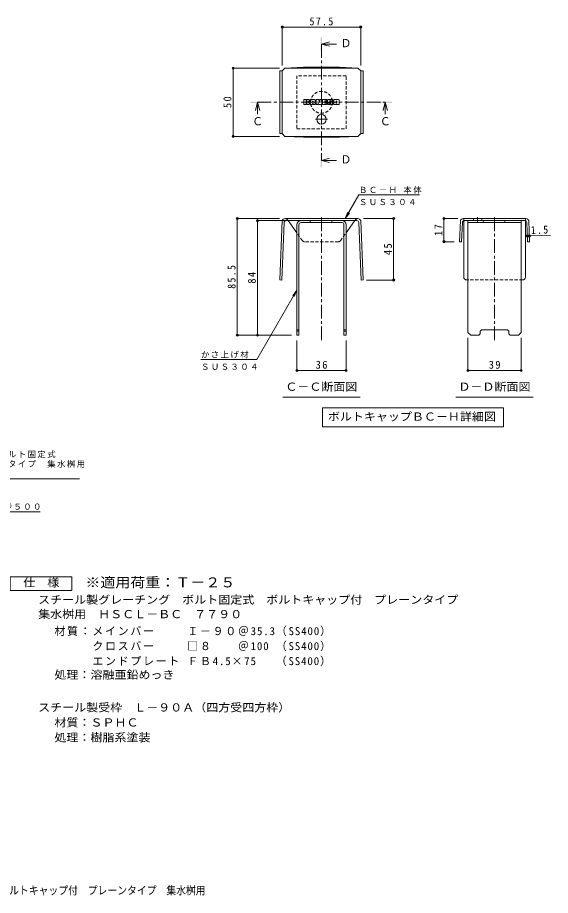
# Model space of a CAD drawing. Units: millimetres on the paper, enlarged 10 times, with parts at other scales. Extents: x -1608 to 2324, y -1941 to 1699.
# Drawn here: x 371 to 2324, y -1896 to 1322 of the extents above; entities that cross this region are included whole.
import ezdxf
from ezdxf.enums import TextEntityAlignment as Align

# ---------------------------------------------------------------- set-up
doc = ezdxf.new("R2010")
doc.units = ezdxf.units.MM
doc.header["$LTSCALE"] = 10
doc.header["$PDMODE"] = 32
doc.header["$PDSIZE"] = 8
doc.linetypes.add('CHAIN1', pattern=[8, 5, -1, 1, -1])
doc.linetypes.add('DASHED1', pattern=[1.8, 1.2, -0.6])
for name, color, linetype, lineweight in [('D-4', 7, 'Continuous', 9), ('D-5', 7, 'Continuous', 9), ('D-8', 4, 'Continuous', 9), ('D-9', 2, 'Continuous', 9), ('D-F', 7, 'Continuous', 9)]:
    doc.layers.add(name, color=color, linetype=linetype, lineweight=lineweight)
doc.layers.add('F-F_F-Fﾚｲﾔ', color=2, linetype='Continuous')
doc.styles.add('ＭＳ ゴシック', font='')
doc.styles.get('ＭＳ ゴシック').set_extended_font_data('MS Gothic')

msp = doc.modelspace()

# ---------------------------------------------------------------- linework, layer by layer
at = {"layer": 'D-4'}
for p, q in [((1341.02, 1289.96), (1341.02, 1146.26)), ((1628.52, 1289.96), (1628.52, 1146.47)), ((1341.02, 1286.96), (1628.52, 1286.96)), ((1157.96, 1136.47), (1331.02, 1136.47)), ((1160.96, 1136.47), (1160.96, 886.47)), ((1157.96, 886.47), (1331.02, 886.47)), ((1572.07, 585.14), (1622.09, 671.78)), ((1844.59, 671.78), (1622.09, 671.78)), ((1173.16, 585.14), (1331.24, 585.14)), ((1176.16, 585.14), (1176.16, 157.64)), ((1572.07, 585.14), (1581.64, 608.24)), ((1572.07, 585.14), (1587.29, 604.98)), ((1752.25, 585.14), (1638.31, 585.14)), ((1749.25, 585.14), (1749.25, 359.84)), ((1930.97, 585.14), (1984.64, 585.14)), ((1933.97, 500.14), (1933.97, 585.14)), ((1247.38, 577.64), (1389.77, 577.64)), ((1250.38, 157.64), (1250.38, 577.64)), ((2239.5, 520.95), (2246.99, 521.25)), ((2246.99, 521.25), (2324.21, 524.34)), ((1930.97, 500.14), (1971.03, 500.14)), ((1752.25, 359.84), (1650.04, 359.84)), ((1394.77, 322.04), (1248.1, 67.99)), ((1394.77, 322.04), (1379.56, 302.21)), ((1394.77, 322.04), (1385.21, 298.94)), ((1173.16, 157.64), (1374.77, 157.64)), ((1394.77, 25.17), (1394.77, 137.64)), ((1574.77, 25.17), (1574.77, 137.64)), ((2021.93, 25.17), (2021.93, 147.64)), ((2216.93, 25.17), (2216.93, 147.64)), ((1043.1, 67.99), (1248.1, 67.99)), ((1394.77, 28.17), (1574.77, 28.17)), ((2021.93, 28.17), (2216.93, 28.17))]:
    msp.add_line(p, q, dxfattribs=at)
at = {"layer": 'D-4', "color": 2}
msp.add_lwpolyline([(344.05, -777.87), (344.05, -727.87), (569.05, -727.87), (569.05, -777.87)], close=True, dxfattribs=at)
at = {"layer": 'D-4'}
for p in [(1341.02, 1286.96), (1628.52, 1286.96), (1160.96, 1136.47), (1160.96, 886.47), (1176.16, 585.14), (1250.38, 577.64), (1749.25, 585.14), (1933.97, 585.14), (2239.5, 520.95), (2246.99, 521.25), (1933.97, 500.14), (1749.25, 359.84), (1176.16, 157.64), (1250.38, 157.64), (1394.77, 28.17), (1574.77, 28.17), (2021.93, 28.17), (2216.93, 28.17)]:
    msp.add_point(p, dxfattribs=at)
at = {"layer": 'D-5', "color": 4}
for p, q in [((1484.77, 1224.48), (1514.77, 1232.48)), ((1484.77, 1224.48), (1514.77, 1216.48)), ((1484.77, 1224.48), (1539.47, 1224.48)), ((1250.68, 1011.37), (1242.68, 981.37)), ((1250.68, 1011.37), (1258.68, 981.37)), ((1250.68, 1011.37), (1250.68, 968.12)), ((1718.87, 1011.37), (1710.87, 981.37)), ((1718.87, 1011.37), (1726.87, 981.37)), ((1718.87, 1011.37), (1718.87, 968.12)), ((1484.77, 798.26), (1514.77, 806.26)), ((1484.77, 798.26), (1514.77, 790.26)), ((1484.77, 798.26), (1539.47, 798.26))]:
    msp.add_line(p, q, dxfattribs=at)
at = {"layer": 'D-5', "color": 4, "linetype": 'CHAIN1'}
for p, q in [((1484.77, 1224.48), (1484.77, 798.26)), ((1250.68, 1011.37), (1718.87, 1011.37))]:
    msp.add_line(p, q, dxfattribs=at)
at = {"layer": 'D-5'}
for p, q in [((1343.27, -70.03), (1626.27, -70.03)), ((1977.93, -70.03), (2260.93, -70.03)), ((1488.98, -108.57), (1488.98, -178.57)), ((1488.98, -108.57), (2152.51, -108.57)), ((2152.51, -108.57), (2152.51, -178.57)), ((1488.98, -178.57), (2152.51, -178.57))]:
    msp.add_line(p, q, dxfattribs=at)
for points in [[(-254.51, -552.87), (-148.09, -368.53), (598.07, -368.53)], [(-182.01, -905.37), (58.18, -489.34), (453.14, -489.34)]]:
    msp.add_lwpolyline(points, dxfattribs=at)
at = {"layer": 'D-5', "color": 4}
for points in [[(1482.27, 1199.48), (1487.27, 1199.48), (1482.27, 1249.48), (1487.27, 1249.48)], [(1225.68, 1008.87), (1275.68, 1008.87), (1225.68, 1013.87), (1275.68, 1013.87)], [(1693.87, 1008.87), (1743.87, 1008.87), (1693.87, 1013.87), (1743.87, 1013.87)], [(1482.27, 773.26), (1487.27, 773.26), (1482.27, 823.26), (1487.27, 823.26)]]:
    msp.add_solid(points, dxfattribs=at)
at = {"layer": 'D-8', "linetype": 'DASHED1'}
for p, q in [((1574.77, 1108.87), (1394.77, 1108.87)), ((1394.77, 1108.87), (1394.77, 913.87))]:
    msp.add_line(p, q, dxfattribs=at)
at = {"layer": 'D-8'}
for p, q in [((1402.27, 562.64), (1402.27, 157.64)), ((1409.77, 577.64), (1559.77, 577.64)), ((1559.77, 570.14), (1409.77, 570.14)), ((1442.84, 570.14), (1442.84, 577.64)), ((1522.84, 570.14), (1522.84, 577.64)), ((1567.27, 562.64), (1567.27, 157.64)), ((1574.77, 562.64), (1574.77, 157.64)), ((2021.93, 577.64), (2216.93, 577.64)), ((2021.93, 167.64), (2021.93, 577.64)), ((2021.93, 570.14), (2216.93, 570.14)), ((2077.5, 570.14), (2077.5, 577.64)), ((2157.5, 570.14), (2157.5, 577.64)), ((2216.93, 167.64), (2216.93, 577.64)), ((1394.77, 177.64), (1402.27, 177.64)), ((1394.77, 172.64), (1402.27, 172.64)), ((1567.27, 177.64), (1574.77, 177.64)), ((1567.27, 172.64), (1574.77, 172.64)), ((2021.93, 167.64), (2031.93, 157.64)), ((2071.93, 177.64), (2166.93, 177.64)), ((2171.93, 162.64), (2176.93, 157.64)), ((2216.93, 167.64), (2206.93, 157.64)), ((1574.77, 157.64), (1567.27, 157.64)), ((2206.93, 157.64), (2176.93, 157.64))]:
    msp.add_line(p, q, dxfattribs=at)
at = {"layer": 'D-8', "linetype": 'DASHED1'}
msp.add_lwpolyline([(1394.77, 913.87), (1574.77, 913.87), (1574.77, 1108.87)], dxfattribs=at)
at = {"layer": 'D-8'}
for points in [[(1394.77, 562.64), (1394.77, 157.64), (1402.27, 157.64)], [(2066.93, 162.64), (2061.93, 157.64), (2031.93, 157.64)], [(2066.93, 162.64), (2066.93, 172.64), (2071.93, 177.64)], [(2171.93, 162.64), (2171.93, 172.64), (2166.93, 177.64)]]:
    msp.add_lwpolyline(points, dxfattribs=at)
at = {"layer": 'D-8', "linetype": 'DASHED1'}
msp.add_circle((1484.77, 1011.37), 40, dxfattribs=at)
at = {"layer": 'D-8'}
for centre, radius, start, end in [((1409.77, 562.64), 15, 90, 180), ((1409.77, 562.64), 7.5, 90, 180), ((1559.77, 562.64), 15, 0, 90), ((1559.77, 562.64), 7.5, 0, 90)]:
    msp.add_arc(centre, radius, start, end, dxfattribs=at)
at = {"layer": 'D-9'}
for p, q in [((1341.02, 1126.47), (1351.02, 1136.47)), ((1341.02, 896.47), (1341.02, 1126.47)), ((1351.02, 1136.47), (1418.34, 1139.88)), ((1351.02, 1136.47), (1618.52, 1136.47)), ((1551.21, 1139.88), (1418.34, 1139.88)), ((1618.52, 1136.47), (1551.21, 1139.88)), ((1628.52, 1126.47), (1618.52, 1136.47)), ((1628.52, 896.47), (1628.52, 1126.47)), ((1341.02, 1126.26), (1332.01, 1126.26)), ((1332.01, 1126.26), (1332.01, 896.69)), ((1628.52, 1126.26), (1637.54, 1126.26)), ((1637.54, 1126.26), (1637.54, 896.69)), ((1341.02, 896.69), (1332.01, 896.69)), ((1341.02, 896.47), (1351.02, 886.47)), ((1351.02, 886.47), (1418.34, 883.07)), ((1351.02, 886.47), (1618.52, 886.47)), ((1551.21, 883.07), (1418.34, 883.07)), ((1618.52, 886.47), (1551.21, 883.07)), ((1628.52, 896.47), (1618.52, 886.47)), ((1628.52, 896.69), (1637.54, 896.69)), ((1618.31, 585.14), (1351.24, 585.14)), ((2119.43, 585.14), (2004.64, 585.14)), ((2042.21, 585.14), (2042.21, 577.64)), ((2072.21, 585.14), (2072.21, 577.64)), ((2119.43, 585.14), (2234.22, 585.14)), ((1340.72, 577.64), (1332.01, 360.14)), ((1347.94, 570.45), (1339.51, 359.84)), ((1355.44, 577.64), (1614.11, 577.64)), ((1388.63, 540.89), (1362.1, 577.64)), ((1581.13, 541.18), (1607.45, 577.64)), ((1621.61, 570.45), (1630.04, 359.84)), ((1628.83, 577.64), (1637.54, 360.14)), ((1994.13, 577.64), (1991.03, 500.14)), ((2001.35, 570.45), (1998.52, 499.84)), ((2006.43, 370.14), (2006.43, 577.25)), ((2230.02, 577.64), (2008.84, 577.64)), ((2232.43, 370.14), (2232.43, 577.25)), ((2237.51, 570.45), (2240.34, 499.84)), ((2244.73, 577.64), (2247.83, 500.14)), ((1991.03, 500.14), (1998.52, 499.84)), ((2247.83, 500.14), (2240.34, 499.84)), ((1332.01, 360.14), (1339.51, 359.84)), ((1637.54, 360.14), (1630.04, 359.84))]:
    msp.add_line(p, q, dxfattribs=at)
at = {"layer": 'D-9', "linetype": 'CHAIN1'}
for p, q in [((1484.77, 967.41), (1484.77, 930.53)), ((1506.55, 948.97), (1463, 948.97)), ((1484.77, 589.06), (1484.77, 130.21)), ((2057.21, 590.09), (2057.21, 572.7)), ((2119.43, 589.06), (2119.43, 130.21))]:
    msp.add_line(p, q, dxfattribs=at)
at = {"layer": 'D-9', "linetype": 'DASHED1'}
for p, q in [((1362.1, 577.64), (1359.39, 581.39)), ((1607.45, 577.64), (1610.16, 581.39)), ((2006.43, 577.25), (2006.43, 585.14)), ((2232.43, 577.25), (2232.43, 585.14)), ((1415.34, 503.89), (1388.63, 540.89)), ((1554.21, 503.89), (1581.13, 541.18)), ((1546.41, 500.14), (1423.14, 500.14)), ((2222.43, 360.14), (2016.43, 360.14))]:
    msp.add_line(p, q, dxfattribs=at)
at = {"layer": 'D-9'}
msp.add_circle((1484.77, 948.97), 17.5, dxfattribs=at)
for centre, radius, start, end in [((1351.13, 574.18), 10.97, 89.44382, 161.56279), ((1618.42, 574.18), 10.97, 18.43721, 90.55618), ((2004.54, 574.18), 10.97, 89.44382, 161.56279), ((2234.32, 574.18), 10.97, 18.43721, 90.55618), ((1355.44, 570.14), 7.5, 90, 177.70665), ((1614.11, 570.14), 7.5, 2.29335, 90), ((2008.84, 570.14), 7.5, 90, 177.70665), ((2230.02, 570.14), 7.5, 2.29335, 90), ((2016.43, 370.14), 10, 180, 198.1933), ((2222.43, 370.14), 10, 341.8067, 0)]:
    msp.add_arc(centre, radius, start, end, dxfattribs=at)
at = {"layer": 'D-9', "linetype": 'DASHED1'}
for centre, radius, start, end in [((1351.13, 574.18), 10.97, 41.15582, 89.44382), ((1618.42, 574.18), 10.97, 90.55618, 138.84418), ((1423.14, 510.14), 10, 218.74638, 270), ((1546.41, 510.14), 10, 270, 321.25362), ((2016.43, 370.14), 10, 198.1933, 270), ((2222.43, 370.14), 10, 270, 341.8067)]:
    msp.add_arc(centre, radius, start, end, dxfattribs=at)
at = {"layer": 'D-F'}
for p, q in [((1419.72, 1003.48), (1419.72, 1020.25)), ((1428.13, 1021.04), (1420.5, 1021.04)), ((1420.5, 1002.7), (1428.13, 1002.7)), ((1428.92, 1020.25), (1428.92, 1015.63)), ((1428.92, 1003.48), (1428.92, 1008.91)), ((1431.4, 1003.48), (1431.4, 1008.91)), ((1431.43, 1020.25), (1431.43, 1015.63)), ((1432.19, 1002.7), (1438.97, 1002.7)), ((1438.95, 1021.04), (1432.21, 1021.04)), ((1439.74, 1020.25), (1439.74, 1016.34)), ((1439.75, 1003.48), (1439.75, 1008.13)), ((1443.06, 1003.48), (1443.06, 1018.42)), ((1450.6, 1002.7), (1443.85, 1002.7)), ((1459.64, 1021.04), (1445.68, 1021.04)), ((1451.38, 1012.06), (1451.38, 1014.77)), ((1451.38, 1003.48), (1451.38, 1005.58)), ((1453.67, 1011.8), (1451.65, 1011.8)), ((1453.94, 1012.06), (1453.94, 1014.77)), ((1453.94, 1003.48), (1453.94, 1005.58)), ((1454.72, 1002.7), (1461.47, 1002.7)), ((1462.26, 1003.48), (1462.26, 1018.42)), ((1465.63, 1020.25), (1465.63, 1003.48)), ((1466.41, 1021.04), (1474.93, 1021.04)), ((1471.42, 1002.7), (1466.41, 1002.7)), ((1472.2, 1003.48), (1472.2, 1008.03)), ((1474.65, 1003.26), (1473.19, 1008.17)), ((1484.76, 1002.7), (1475.4, 1002.7)), ((1475.68, 1020.49), (1478.07, 1013.02)), ((1478.88, 1020.25), (1478.88, 1013.15)), ((1479.66, 1021.04), (1484.76, 1021.04)), ((1485.55, 1020.25), (1485.55, 1003.48)), ((1488.09, 1003.48), (1488.09, 1020.25)), ((1488.88, 1021.04), (1503.98, 1021.04)), ((1488.88, 1002.7), (1503.92, 1002.7)), ((1503.98, 1009.85), (1498.37, 1009.85)), ((1503.92, 1007.71), (1498.37, 1007.71)), ((1503.98, 1016.08), (1498.4, 1016.08)), ((1503.98, 1013.88), (1498.4, 1013.88)), ((1504.71, 1003.48), (1504.71, 1006.92)), ((1504.77, 1016.86), (1504.77, 1020.25)), ((1504.77, 1010.64), (1504.77, 1013.09)), ((1507.29, 1007.75), (1507.29, 1005.31)), ((1508.08, 1008.54), (1514.84, 1008.54)), ((1524.69, 1021.04), (1509.43, 1021.04)), ((1517.34, 1010.19), (1509.43, 1010.19)), ((1525.17, 1002.7), (1509.91, 1002.7)), ((1515.58, 1014.32), (1515.58, 1016.39)), ((1515.63, 1007.75), (1515.63, 1007.2)), ((1516.37, 1013.53), (1525.17, 1013.53)), ((1518.13, 1009.4), (1518.13, 1007.2)), ((1518.17, 1015.93), (1518.17, 1016.39)), ((1518.96, 1015.14), (1527.31, 1015.14)), ((1527.31, 1018.42), (1527.31, 1015.14)), ((1529.85, 1005.31), (1529.85, 1018.42)), ((1547.21, 1021.04), (1532.47, 1021.04)), ((1547.21, 1002.7), (1532.47, 1002.7)), ((1538.24, 1009.3), (1538.24, 1014.43)), ((1541.45, 1009.3), (1541.45, 1014.43)), ((1549.83, 1018.42), (1549.83, 1005.31))]:
    msp.add_line(p, q, dxfattribs=at)
for centre, radius, start, end in [((1420.5, 1020.25), 0.786, 90, 180), ((1420.5, 1003.48), 0.786, 180, 270), ((1428.13, 1020.25), 0.786, 0, 90), ((1428.13, 1003.48), 0.786, 270, 0), ((1430.17, 1015.63), 1.26, 180, 0), ((1430.16, 1008.91), 1.24, 0, 180), ((1432.19, 1003.48), 0.786, 180, 270), ((1432.21, 1020.25), 0.786, 90, 180), ((1434.34, 1012.26), 0.439, 97.33171, 266.57183), ((1432.84, 1023.93), 11.32, 277.33171, 299.42073), ((1433.83, 1003.63), 8.21, 53.71985, 86.57183), ((1437.12, 1016.34), 2.62, 299.42073, 0), ((1437.13, 1008.13), 2.62, 0, 53.71985), ((1438.95, 1020.25), 0.786, 0, 90), ((1438.97, 1003.48), 0.786, 270, 0), ((1445.68, 1018.42), 2.62, 90, 180), ((1443.85, 1003.48), 0.786, 180, 270), ((1450.6, 1003.48), 0.786, 270, 0), ((1452.66, 1014.77), 1.28, 0, 180), ((1452.66, 1005.58), 1.28, 0, 180), ((1451.65, 1012.06), 0.262, 180, 270), ((1453.67, 1012.06), 0.262, 270, 0), ((1454.72, 1003.48), 0.786, 180, 270), ((1459.64, 1018.42), 2.62, 0, 90), ((1461.47, 1003.48), 0.786, 270, 0), ((1466.41, 1020.25), 0.786, 90, 180), ((1466.41, 1003.48), 0.786, 180, 270), ((1471.42, 1003.48), 0.786, 270, 0), ((1472.71, 1008.03), 0.505, 16.48875, 180), ((1475.4, 1003.48), 0.786, 196.48875, 270), ((1474.93, 1020.25), 0.786, 17.75635, 90), ((1478.46, 1013.15), 0.413, 197.75635, 0), ((1479.66, 1020.25), 0.786, 90, 180), ((1484.76, 1020.25), 0.786, 0, 90), ((1484.76, 1003.48), 0.786, 270, 0), ((1488.88, 1020.25), 0.786, 90, 180), ((1488.88, 1003.48), 0.786, 180, 270), ((1498.4, 1014.98), 1.1, 90, 270), ((1498.37, 1008.78), 1.07, 90, 270), ((1503.92, 1006.92), 0.786, 0, 90), ((1503.92, 1003.48), 0.786, 270, 0), ((1503.98, 1020.25), 0.786, 0, 90), ((1503.98, 1016.86), 0.786, 270, 0), ((1503.98, 1013.09), 0.786, 0, 90), ((1503.98, 1010.64), 0.786, 270, 0), ((1519.17, 1015.61), 11.88, 157.10112, 202.89888), ((1508.08, 1007.75), 0.786, 90, 180), ((1509.91, 1005.31), 2.62, 180, 270), ((1509.43, 1019.73), 1.31, 90, 157.10112), ((1509.43, 1011.5), 1.31, 202.89888, 270), ((1514.84, 1007.75), 0.786, 0, 90), ((1516.37, 1014.32), 0.786, 180, 270), ((1516.88, 1016.39), 1.29, 0, 180), ((1516.88, 1007.2), 1.25, 180, 0), ((1517.34, 1009.4), 0.786, 0, 90), ((1518.96, 1015.93), 0.786, 180, 270), ((1524.69, 1018.42), 2.62, 0, 90), ((1525.17, 1012.23), 1.31, 22.90802, 90), ((1525.17, 1004), 1.31, 270, 337.09198), ((1515.44, 1008.12), 11.87, 337.09198, 22.90802), ((1532.47, 1018.42), 2.62, 90, 180), ((1532.47, 1005.31), 2.62, 180, 270), ((1539.84, 1014.43), 1.6, 0, 180), ((1539.84, 1009.3), 1.6, 180, 0), ((1547.21, 1018.42), 2.62, 0, 90), ((1547.21, 1005.31), 2.62, 270, 0)]:
    msp.add_arc(centre, radius, start, end, dxfattribs=at)

# ---------------------------------------------------------------- texts
at = {"layer": 'D-4', "color": 2, "style": 'ＭＳ ゴシック', "width": 1.1}
for s, p in [('仕\u3000様', (391.55, -772.87)), ('スチール製グレーチング\u3000ボルト固定式\u3000ボルトキャップ付\u3000プレーンタイプ', (446.14, -835.79)), ('集水桝用\u3000ＨＳＣＬ－ＢＣ\u3000７７９０', (446.14, -888.74)), ('処理：溶融亜鉛めっき', (505.85, -1110.79)), ('スチール製受枠\u3000Ｌ－９０Ａ（四方受四方枠）', (446.14, -1230.79)), ('材質：ＳＰＨＣ', (505.85, -1285.79)), ('処理：樹脂系塗装', (505.85, -1340.79))]:
    msp.add_text(s, height=29.33, dxfattribs=at).set_placement(p, align=Align.BOTTOM_LEFT)
at = {"layer": 'D-4', "color": 2, "char_height": 29.33, "attachment_point": 7, "style": 'ＭＳ ゴシック'}
for s, insert in [('\\T1.28;\\W0.9;57.5', (1441.02, 1292.96)), ('\\T1.27;\\W0.95;36', (1463.52, 34.17)), ('\\T1.27;\\W0.95;39', (2098.18, 34.17)), ('\\T1.16;材質：メインバー\u3000\u3000\\~Ｉ－９０＠35.3（SS400）', (505.85, -945.79)), ('\\T1.16;\u3000\u3000\u3000クロスバー\u3000\u3000\\~□８\\~\u3000\\~＠100\\~（SS400）', (505.85, -1000.79)), ('\\T1.16;\u3000\u3000\u3000エンドプレート\\~ＦＢ4.5×75\\~\u3000（SS400）', (505.85, -1055.79))]:
    msp.add_mtext(s, dxfattribs=dict(at, insert=insert))
for s, insert, rotation in [('\\T1.27;\\W0.95;50', (1154.96, 990.22), 90), ('\\T1.27;\\W0.95;17', (1927.97, 521.39), 90), ('\\T1.27;\\W0.9;1.5', (2252.87, 527.49), 2.293), ('\\T1.27;\\W0.95;45', (1743.25, 451.24), 90), ('\\T1.28;\\W0.9;85.5', (1170.16, 327.64), 90), ('\\T1.27;\\W0.95;84', (1244.38, 346.39), 90)]:
    msp.add_mtext(s, dxfattribs=dict(at, insert=insert, rotation=rotation))
at = {"layer": 'D-4', "char_height": 21.99, "attachment_point": 7, "style": 'ＭＳ ゴシック'}
for s, insert in [('\\T1.18;ＢＣ－Ｈ\\~本体', (1622.09, 676.44)), ('\\T1.17;ＳＵＳ３０４', (1622.09, 634.07)), ('\\T1.17;かさ上げ材', (1043.1, 72.65)), ('\\T1.17;ＳＵＳ３０４', (1043.1, 30.28))]:
    msp.add_mtext(s, dxfattribs=dict(at, insert=insert))
at = {"layer": 'D-5', "color": 2, "style": 'ＭＳ ゴシック'}
for s, p in [('Ｄ', (1554.47, 1204.48)), ('Ｃ', (1230.68, 918.12)), ('Ｃ', (1698.87, 918.12)), ('Ｄ', (1554.47, 778.26))]:
    msp.add_text(s, height=29.33, dxfattribs=at).set_placement(p, align=Align.BOTTOM_LEFT)
at = {"layer": 'D-5', "color": 2, "style": 'ＭＳ ゴシック', "width": 1.1}
for s, p in [('Ｃ－Ｃ断面図', (1352.27, -55.03)), ('Ｄ－Ｄ断面図', (1986.93, -55.03)), ('ボルトキャップＢＣ－Ｈ詳細図', (1508.25, -164.57))]:
    msp.add_text(s, height=29.33, dxfattribs=at).set_placement(p, align=Align.BOTTOM_LEFT)
at = {"layer": 'D-5', "color": 3, "style": 'ＭＳ ゴシック', "width": 1.1}
msp.add_text('※適用荷重：Ｔ－２５', height=36.66, dxfattribs=at).set_placement((619.05, -777.87), align=Align.BOTTOM_LEFT)
at = {"layer": 'D-5', "char_height": 21.99, "attachment_point": 7, "style": 'ＭＳ ゴシック'}
for s, insert in [('\\T1.17;スチール製グレーチング\u3000ボルト固定式', (-132.97, -292.8)), ('\\T1.17;ボルトキャップ付\u3000プレーンタイプ\u3000集水桝用', (-132.97, -328.38)), ('\\T1.17;溶接用アンカ－＠５００', (67.28, -484.68))]:
    msp.add_mtext(s, dxfattribs=dict(at, insert=insert))
at = {"layer": 'F-F_F-Fﾚｲﾔ', "style": 'ＭＳ ゴシック', "width": 0.9}
msp.add_text('スチール製グレーチング\u3000ボルト固定式\u3000ボルトキャップ付\u3000プレーンタイプ\u3000集水桝用', height=29.33, dxfattribs=at).set_placement((-380.25, -1901.35), align=Align.BOTTOM_LEFT)

doc.saveas('drawing.dxf')
